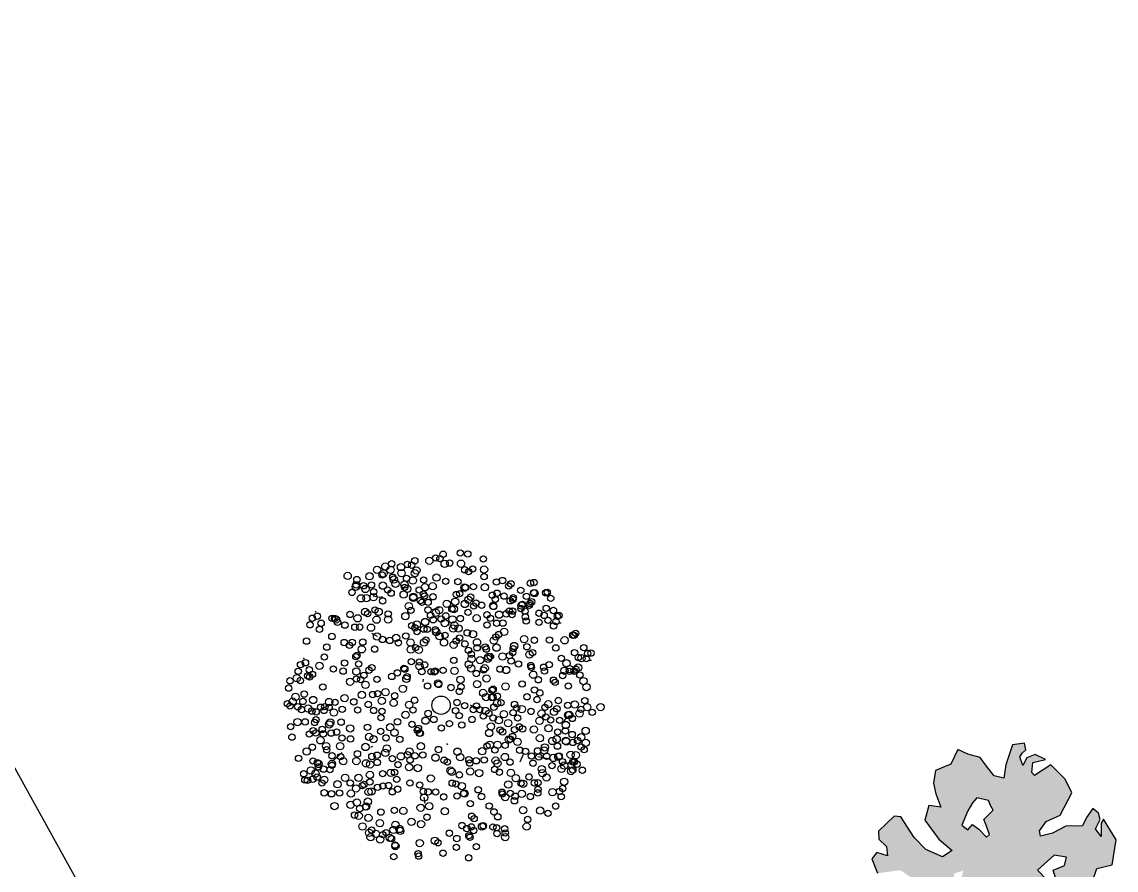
# Model space of a CAD drawing. Header units: millimetres. Extents: x 441061 to 442903, y 4515148 to 4515613.
# Drawn here: x 442528.986 to 442530.099, y 4515545.861 to 4515546.724 of the extents above; entities that cross this region are included whole.
import ezdxf

# ---------------------------------------------------------------- set-up
doc = ezdxf.new("R2010")
doc.units = ezdxf.units.MM
doc.linetypes.add('CONTINUA', pattern=[0])
doc.layers.add('01_piscinas', color=254, linetype='Continuous')

# ---------------------------------------------------------------- blocks, each defined once
blk = doc.blocks.new('A$C21391103')
at = {"layer": '01_piscinas'}
h = blk.add_hatch(dxfattribs=at)
h.set_pattern_fill('DOTS', color=256, scale=0.0396, style=0)
h.set_pattern_definition([(0, (-3278.492346, -2092.68829), (0.014597253, 0.029194506), [0, -0.029194506])])
h.paths.add_polyline_path([(134.9478, 82.1108), (134.9388, 82.1538), (134.9932, 82.2284), (135.109, 82.2804), (135.203, 82.4617), (135.148, 82.5737), (135.0335, 82.6895), (134.9002, 82.6046), (134.8768, 82.6282), (134.8855, 82.7096), (134.9893, 82.7343), (134.9044, 82.7752), (134.8382, 82.7462), (134.8033, 82.6858), (134.7791, 82.7554), (134.7992, 82.7857), (134.83, 82.811), (134.8188, 82.8675), (134.7208, 82.8538), (134.6654, 82.6899), (134.6502, 82.5812), (134.5698, 82.6006), (134.508, 82.68), (134.4567, 82.7489), (134.3576, 82.7758), (134.2752, 82.8141), (134.2191, 82.6961), (134.0924, 82.6438), (134.0773, 82.5406), (134.0956, 82.4545), (134.1371, 82.3448), (134.0402, 82.3582), (134.0057, 82.2409), (134.1212, 82.0846), (134.2285, 81.9929), (134.1505, 81.9419), (134.0149, 82.0003), (133.9187, 82.0977), (133.8119, 82.2678), (133.7579, 82.2718), (133.6284, 82.149), (133.6312, 82.0841), (133.6938, 82.0264), (133.7015, 81.9508), (133.6159, 81.9755), (133.5761, 81.9256), (133.6199, 81.8078), (133.8077, 81.8321), (133.9369, 81.7465), (133.7721, 81.6877), (133.66, 81.6601), (133.6084, 81.5883), (133.6721, 81.5576), (133.5756, 81.5143), (133.6565, 81.4381), (133.764, 81.4195), (133.7438, 81.3216), (133.7182, 81.291), (133.7851, 81.274), (133.9801, 81.3418), (134.0703, 81.3633), (134.0249, 81.2457), (133.8917, 81.0984), (133.9697, 81.0195), (133.9867, 81.0362), (133.9644, 81.087), (134.027, 81.0969), (134.0543, 81.0355), (134.0607, 80.9274), (134.1283, 80.8589), (134.1546, 80.9057), (134.1453, 80.9434), (134.2656, 80.9062), (134.3061, 80.9046), (134.3238, 81.0052), (134.3964, 81.0614), (134.3722, 81.1987), (134.3624, 81.3554), (134.4342, 81.26), (134.4667, 81.058), (134.3484, 80.8111), (134.3893, 80.7527), (134.4952, 80.7584), (134.5485, 80.806), (134.5858, 80.8585), (134.66, 80.8173), (134.7865, 80.7343), (134.8774, 80.7044), (134.9365, 80.6953), (134.9324, 80.7952), (134.8339, 80.9007), (134.8298, 80.933), (134.9282, 80.8899), (135.0344, 80.8388), (135.0977, 80.8649), (135.0919, 80.9216), (134.9811, 80.9942), (134.9866, 81.062), (134.9808, 81.1863), (134.8432, 81.3312), (134.9363, 81.3555), (135.2117, 81.1387), (135.3151, 81.1525), (135.4112, 81.185), (135.3427, 81.2994), (135.4003, 81.32), (135.4913, 81.3578), (135.5235, 81.6184), (135.4998, 81.6367), (135.3655, 81.7276), (135.4054, 81.8451), (135.5312, 81.8757), (135.5638, 82.0796), (135.4596, 82.2471), (135.442, 82.2141), (135.443, 82.1059), (135.3969, 82.1696), (135.4325, 82.2463), (135.421, 82.2974), (135.3738, 82.3339), (135.3222, 82.2621), (135.2896, 82.1936), (135.1541, 82.1897), (135.0463, 82.1352)])
h.paths.add_polyline_path([(134.534, 82.1237), (134.5088, 82.1027), (134.4457, 82.1657), (134.3953, 82.2035), (134.3575, 82.1615), (134.307, 82.1993), (134.3575, 82.3169), (134.3953, 82.3799), (134.4289, 82.4219), (134.5256, 82.4009), (134.5424, 82.3589), (134.5634, 82.3211), (134.4877, 82.2455), (134.5003, 82.2119)], flags=16)
h.paths.add_polyline_path([(134.9248, 81.8339), (135.0593, 81.9557), (135.1602, 81.9389), (135.1434, 81.8717), (135.0509, 81.8339), (135.0761, 81.7541), (135.0047, 81.6827), (135.0005, 81.7541)], flags=16)
h.paths.add_polyline_path([(134.3196, 81.8297), (134.2944, 81.7289), (134.3196, 81.6701), (134.3869, 81.7079), (134.3785, 81.6407), (134.3659, 81.6029), (134.265, 81.5357), (134.1599, 81.5945), (134.1221, 81.6407), (134.1767, 81.7037), (134.244, 81.7457), (134.244, 81.8045)], flags=16)
for p, q in [((123.1071, 88.9701, -0.0001), (130.592, 75.4459, 0)), ((129.5647, 84.1476), (129.5657, 84.1536)), ((129.5161, 84.0647), (129.5661, 84.0555)), ((129.5661, 84.0555), (129.5908, 84.0607)), ((129.5661, 84.0555), (129.5661, 84.0555)), ((130.6449, 84.0382), (130.6624, 84.0233)), ((129.0529, 83.9294), (129.0451, 83.9402)), ((130.0549, 83.9667), (129.9894, 83.9525)), ((130.6121, 83.9314), (130.6296, 83.9165)), ((129.1833, 83.8729), (129.1842, 83.8789)), ((129.218, 83.8803), (129.2102, 83.8911)), ((130.1316, 83.8249), (130.1345, 83.8441)), ((131.0324, 83.8456), (131.0458, 83.8454)), ((129.5511, 83.7339), (129.506, 83.7593)), ((128.957, 83.5504), (128.9492, 83.5613)), ((129.2374, 83.5771), (129.2374, 83.5771)), ((131.2798, 83.5429), (131.2932, 83.5427)), ((129.9238, 83.3647), (129.9253, 83.3876)), ((131.1421, 83.4395), (131.1554, 83.4393)), ((129.7779, 83.3248), (129.7913, 83.3247)), ((129.033, 83.1244), (129.0346, 83.1473)), ((129.1384, 83.1617), (129.1399, 83.1846)), ((130.3076, 83.1795), (130.3251, 83.1646)), ((129.51, 82.839), (129.4928, 82.8299)), ((130.1223, 82.8526), (130.1145, 82.8634)), ((134.7208, 82.8538), (134.6654, 82.6899)), ((134.8188, 82.8675), (134.7208, 82.8538)), ((134.83, 82.811), (134.8188, 82.8675)), ((129.2643, 82.7909), (129.1834, 82.7173)), ((130.7132, 82.7157), (130.7408, 82.7767)), ((130.8572, 82.7578), (130.9644, 82.7366)), ((134.2752, 82.8141), (134.2191, 82.6961)), ((134.3576, 82.7758), (134.2752, 82.8141)), ((134.4567, 82.7489), (134.3576, 82.7758)), ((134.7791, 82.7554), (134.7992, 82.7857)), ((134.8033, 82.6858), (134.7791, 82.7554)), ((134.7992, 82.7857), (134.83, 82.811)), ((134.9044, 82.7752), (134.8382, 82.7462)), ((134.9893, 82.7343), (134.9044, 82.7752)), ((134.2191, 82.6961), (134.0924, 82.6438)), ((134.508, 82.68), (134.4567, 82.7489)), ((134.5698, 82.6006), (134.508, 82.68)), ((134.6654, 82.6899), (134.6502, 82.5812)), ((134.8382, 82.7462), (134.8033, 82.6858)), ((134.8768, 82.6282), (134.8855, 82.7096)), ((134.8855, 82.7096), (134.9893, 82.7343)), ((135.0335, 82.6895), (134.9002, 82.6046)), ((135.148, 82.5737), (135.0335, 82.6895)), ((134.0924, 82.6438), (134.0773, 82.5406)), ((134.6502, 82.5812), (134.5698, 82.6006)), ((134.9002, 82.6046), (134.8768, 82.6282)), ((135.203, 82.4617), (135.148, 82.5737)), ((134.0773, 82.5406), (134.0956, 82.4545)), ((129.9287, 82.4268), (129.9352, 82.3754)), ((134.0956, 82.4545), (134.1371, 82.3448)), ((134.4289, 82.4219), (134.3953, 82.3799)), ((134.5256, 82.4009), (134.4289, 82.4219)), ((134.5424, 82.3589), (134.5256, 82.4009)), ((135.109, 82.2804), (135.203, 82.4617)), ((134.0402, 82.3582), (134.0057, 82.2409)), ((134.1371, 82.3448), (134.0402, 82.3582)), ((134.3575, 82.3169), (134.307, 82.1993)), ((134.3953, 82.3799), (134.3575, 82.3169)), ((134.4877, 82.2455), (134.5634, 82.3211)), ((134.5634, 82.3211), (134.5424, 82.3589)), ((135.3738, 82.3339), (135.3222, 82.2621)), ((135.421, 82.2974), (135.3738, 82.3339)), ((130.2415, 82.2681), (130.2415, 82.2681)), ((133.7579, 82.2718), (133.6284, 82.149)), ((133.8119, 82.2678), (133.7579, 82.2718)), ((133.9187, 82.0977), (133.8119, 82.2678)), ((134.0057, 82.2409), (134.1212, 82.0846)), ((134.5003, 82.2119), (134.4877, 82.2455)), ((134.9388, 82.1538), (134.9932, 82.2284)), ((134.9932, 82.2284), (135.109, 82.2804)), ((135.3222, 82.2621), (135.2896, 82.1936)), ((135.3969, 82.1696), (135.4325, 82.2463)), ((135.4325, 82.2463), (135.421, 82.2974)), ((135.4596, 82.2471), (135.442, 82.2141)), ((135.5638, 82.0796), (135.4596, 82.2471)), ((129.5883, 82.1914), (129.5829, 82.1886)), ((133.6284, 82.149), (133.6312, 82.0841)), ((134.307, 82.1993), (134.3575, 82.1615)), ((134.3575, 82.1615), (134.3953, 82.2035)), ((134.3953, 82.2035), (134.4457, 82.1657)), ((134.4457, 82.1657), (134.5088, 82.1027)), ((134.534, 82.1237), (134.5003, 82.2119)), ((134.9478, 82.1108), (134.9388, 82.1538)), ((135.0463, 82.1352), (134.9478, 82.1108)), ((135.1541, 82.1897), (135.0463, 82.1352)), ((135.2896, 82.1936), (135.1541, 82.1897)), ((135.443, 82.1059), (135.3969, 82.1696)), ((135.442, 82.2141), (135.443, 82.1059)), ((130.0361, 82.0485), (130.0307, 82.0457)), ((133.6312, 82.0841), (133.6938, 82.0264)), ((134.0149, 82.0003), (133.9187, 82.0977)), ((134.1212, 82.0846), (134.2285, 81.9929)), ((134.5088, 82.1027), (134.534, 82.1237)), ((135.5312, 81.8757), (135.5638, 82.0796)), ((133.6159, 81.9755), (133.5761, 81.9256)), ((133.7015, 81.9508), (133.6159, 81.9755)), ((133.6938, 82.0264), (133.7015, 81.9508)), ((134.1505, 81.9419), (134.0149, 82.0003)), ((134.2285, 81.9929), (134.1505, 81.9419)), ((135.0593, 81.9557), (134.9248, 81.8339)), ((135.1602, 81.9389), (135.0593, 81.9557)), ((133.5761, 81.9256), (133.6199, 81.8078)), ((135.0509, 81.8339), (135.1434, 81.8717)), ((135.1434, 81.8717), (135.1602, 81.9389)), ((135.4054, 81.8451), (135.5312, 81.8757)), ((134.9248, 81.8339), (135.0005, 81.7541)), ((135.0761, 81.7541), (135.0509, 81.8339)), ((135.3655, 81.7276), (135.4054, 81.8451))]:
    blk.add_line(p, q, dxfattribs=at)
blk.add_lwpolyline([(131.1127, 83.0902), (131.0756, 83.0555), (131.0756, 83.0555), (131.0651, 83.0326)], dxfattribs=at)
for centre, radius in [((129.8549, 84.3511), 0.0258), ((129.973, 84.3513), 0.0297), ((130.0247, 84.3739), 0.0258), ((130.0592, 84.3681), 0.0258), ((130.0854, 84.4041), 0.0258), ((130.098, 84.3257), 0.0297), ((130.138, 84.332), 0.0258), ((130.225, 84.4138), 0.0258), ((130.2309, 84.3272), 0.0297), ((130.2864, 84.4063), 0.0258), ((130.4126, 84.3654), 0.0258), ((129.5473, 84.2767), 0.0297), ((129.5998, 84.247), 0.0297), ((129.6149, 84.3035), 0.0297), ((129.6572, 84.2773), 0.0297), ((129.6666, 84.3261), 0.0258), ((129.7424, 84.2984), 0.0297), ((129.7459, 84.2498), 0.0297), ((129.7941, 84.3209), 0.0258), ((129.8287, 84.3151), 0.0258), ((129.8558, 84.2505), 0.0297), ((129.8675, 84.2728), 0.0297), ((130.2607, 84.2775), 0.0258), ((130.2926, 84.2627), 0.0258), ((130.3256, 84.2836), 0.0258), ((130.4186, 84.2789), 0.0297), ((129.3082, 84.2275), 0.0297), ((129.3772, 84.1548), 0.0258), ((129.3829, 84.1978), 0.0258), ((129.4858, 84.2245), 0.0297), ((129.5019, 84.1532), 0.0258), ((129.5889, 84.235), 0.0258), ((129.5949, 84.1485), 0.0297), ((129.6745, 84.2173), 0.0258), ((129.6843, 84.1976), 0.0297), ((129.6982, 84.1642), 0.0297), ((129.7706, 84.1571), 0.0297), ((129.7875, 84.2081), 0.0258), ((129.8389, 84.1908), 0.0297), ((129.9269, 84.1943), 0.0258), ((130.0313, 84.2137), 0.0297), ((130.106, 84.184), 0.0258), ((130.2056, 84.1808), 0.0258), ((130.4189, 84.2218), 0.0258), ((130.5193, 84.1776), 0.0258), ((130.5692, 84.1903), 0.0258), ((130.6369, 84.163), 0.0258), ((130.7964, 84.168), 0.0258), ((130.8243, 84.1738), 0.0258), ((129.343, 84.0933), 0.0258), ((129.3741, 84.1396), 0.0297), ((129.4369, 84.1471), 0.0258), ((129.4527, 84.1211), 0.0297), ((129.5197, 84.0981), 0.0258), ((129.6346, 84.1128), 0.0258), ((129.6621, 84.0874), 0.0258), ((129.7641, 84.0763), 0.0297), ((129.7728, 84.1345), 0.0258), ((129.7934, 84.1216), 0.0297), ((129.8427, 84.0579), 0.0297), ((129.8904, 84.1133), 0.0258), ((129.9246, 84.0801), 0.0258), ((129.9372, 84.135), 0.0297), ((129.934, 84.0648), 0.0258), ((130.0001, 84.1435), 0.0297), ((130.1924, 84.0759), 0.0258), ((130.2202, 84.0827), 0.0258), ((130.2584, 84.1322), 0.0297), ((130.2669, 84.1339), 0.0258), ((130.3319, 84.14), 0.0258), ((130.4248, 84.1353), 0.0297), ((130.4865, 84.0707), 0.0258), ((130.5241, 84.087), 0.0258), ((130.5811, 84.0632), 0.0258), ((130.619, 84.1461), 0.0258), ((130.7172, 84.1099), 0.0258), ((130.7636, 84.0612), 0.0258), ((130.8233, 84.0917), 0.0258), ((130.8302, 84.0873), 0.0297), ((130.9198, 84.09), 0.0258), ((130.9338, 84.0946), 0.0258), ((129.4164, 84.0451), 0.0297), ((129.4609, 84.047), 0.0297), ((129.5184, 84.0542), 0.0297), ((129.5931, 84.0245), 0.0258), ((129.8064, 83.9819), 0.0297), ((129.8422, 84.0498), 0.0297), ((129.9008, 84.0273), 0.0258), ((129.9127, 84.0133), 0.0258), ((129.9633, 84.0122), 0.0258), ((130.003, 84.0578), 0.0258), ((130.1147, 84.0005), 0.0297), ((130.1836, 84.0177), 0.0297), ((130.2622, 83.9993), 0.0297), ((130.2908, 84.0339), 0.0297), ((130.3099, 84.0547), 0.0258), ((130.3345, 83.9828), 0.0258), ((130.3535, 84.0062), 0.0258), ((130.3995, 83.9889), 0.0258), ((130.4924, 83.9842), 0.0297), ((130.4954, 83.979), 0.0258), ((130.5107, 84.0376), 0.0258), ((130.6312, 84.0252), 0.0258), ((130.6531, 84.0357), 0.0258), ((130.6564, 84.0495), 0.0258), ((130.7228, 83.9867), 0.0297), ((130.7307, 83.996), 0.0258), ((130.7874, 83.9889), 0.0258), ((130.7925, 84.0033), 0.0258), ((130.8052, 84.0169), 0.0258), ((130.9614, 84.0458), 0.0258), ((129.0202, 83.8837), 0.0258), ((129.0606, 83.8997), 0.0258), ((129.1811, 83.8823), 0.0258), ((129.3272, 83.9141), 0.0258), ((129.3892, 83.8825), 0.0297), ((129.4508, 83.9346), 0.0297), ((129.4705, 83.9198), 0.0258), ((129.5313, 83.95), 0.0258), ((129.5607, 83.9353), 0.0297), ((129.6383, 83.9172), 0.0258), ((129.7778, 83.8999), 0.0297), ((129.8225, 83.9469), 0.0258), ((129.9616, 83.9513), 0.0258), ((129.9826, 83.9072), 0.0258), ((130.0263, 83.927), 0.0297), ((130.0531, 83.9484), 0.0297), ((130.1071, 83.9022), 0.0258), ((130.1563, 83.9589), 0.0258), ((130.1731, 83.9585), 0.0297), ((130.2879, 83.9315), 0.0258), ((130.3584, 83.8827), 0.0297), ((130.4428, 83.9114), 0.0258), ((130.4707, 83.8821), 0.0258), ((130.5412, 83.9124), 0.0297), ((130.5984, 83.9184), 0.0258), ((130.6236, 83.9427), 0.0258), ((130.6465, 83.9136), 0.0258), ((130.6509, 83.9409), 0.0258), ((130.7189, 83.9623), 0.0258), ((130.7514, 83.941), 0.0258), ((130.7546, 83.8948), 0.0258), ((130.8652, 83.9238), 0.0258), ((130.9074, 83.9061), 0.0258), ((130.9242, 83.9637), 0.0258), ((130.9831, 83.9462), 0.0258), ((131.0151, 83.8991), 0.0258), ((131.0274, 83.9051), 0.0258), ((129.0014, 83.8298), 0.0258), ((129.0787, 83.7929), 0.0258), ((129.0921, 83.8424), 0.0258), ((129.2022, 83.8809), 0.0258), ((129.2134, 83.8738), 0.0297), ((129.2257, 83.8506), 0.0258), ((129.2858, 83.827), 0.0258), ((129.3669, 83.8101), 0.0258), ((129.4054, 83.8111), 0.0258), ((129.4983, 83.8064), 0.0297), ((129.5439, 83.8717), 0.0297), ((129.6371, 83.8733), 0.0297), ((129.8293, 83.8224), 0.0258), ((129.8562, 83.8051), 0.0258), ((129.8715, 83.8328), 0.0297), ((129.9279, 83.7946), 0.0258), ((129.939, 83.8526), 0.0297), ((129.9557, 83.7931), 0.0258), ((130.0043, 83.8709), 0.0258), ((130.0693, 83.877), 0.0258), ((130.0984, 83.844), 0.0297), ((130.1622, 83.8723), 0.0297), ((130.1672, 83.8003), 0.0297), ((130.177, 83.8256), 0.0297), ((130.211, 83.8005), 0.0297), ((130.2247, 83.881), 0.0258), ((130.4427, 83.8279), 0.0258), ((130.521, 83.8426), 0.0258), ((130.5717, 83.8433), 0.0258), ((130.7614, 83.861), 0.0258), ((130.8663, 83.8495), 0.0258), ((130.9392, 83.8659), 0.0258), ((130.9839, 83.8211), 0.0258), ((131.004, 83.8571), 0.0258), ((129.1799, 83.735), 0.0258), ((129.5471, 83.7346), 0.0297), ((129.5915, 83.7102), 0.0258), ((129.7035, 83.7228), 0.0297), ((129.7816, 83.7383), 0.0258), ((129.8729, 83.7739), 0.0258), ((129.9455, 83.7063), 0.0258), ((130.0218, 83.7886), 0.0258), ((130.0282, 83.7709), 0.0297), ((130.0552, 83.7365), 0.0297), ((130.1012, 83.744), 0.0258), ((130.2187, 83.7228), 0.0258), ((130.2815, 83.764), 0.0258), ((130.3285, 83.7531), 0.0297), ((130.4978, 83.7025), 0.0297), ((130.514, 83.7304), 0.0258), ((130.5379, 83.7505), 0.0258), ((130.5823, 83.7728), 0.0297), ((130.7449, 83.7132), 0.0297), ((130.8282, 83.7042), 0.0258), ((130.951, 83.7058), 0.0258), ((131.0742, 83.7036), 0.0297), ((131.1405, 83.7451), 0.0258), ((131.1515, 83.7443), 0.0258), ((131.1647, 83.7602), 0.0258), ((128.9734, 83.6971), 0.0258), ((129.1385, 83.6479), 0.0258), ((129.2799, 83.6857), 0.0258), ((129.3233, 83.6624), 0.0258), ((129.345, 83.6859), 0.0258), ((129.4229, 83.6302), 0.0297), ((129.4316, 83.6885), 0.0258), ((129.5274, 83.6317), 0.0258), ((129.6512, 83.7025), 0.0258), ((129.7213, 83.6836), 0.0258), ((129.8196, 83.6854), 0.0297), ((129.8231, 83.6289), 0.0297), ((129.8612, 83.6437), 0.0258), ((129.888, 83.6255), 0.0297), ((129.9295, 83.686), 0.0297), ((130.0925, 83.6858), 0.0297), ((130.1711, 83.6674), 0.0297), ((130.1913, 83.6976), 0.0258), ((130.2623, 83.6743), 0.0258), ((130.2917, 83.6217), 0.0258), ((130.361, 83.6871), 0.0297), ((130.362, 83.6425), 0.0258), ((130.427, 83.6486), 0.0258), ((130.4368, 83.632), 0.0258), ((130.5199, 83.6439), 0.0297), ((130.6561, 83.636), 0.0258), ((130.6638, 83.6573), 0.0297), ((130.7668, 83.6511), 0.0258), ((131.0027, 83.6417), 0.0258), ((131.2305, 83.6436), 0.0258), ((129.1178, 83.5683), 0.0258), ((129.375, 83.5705), 0.0258), ((129.3847, 83.5819), 0.0258), ((129.8264, 83.5299), 0.0258), ((129.8914, 83.5265), 0.0258), ((130.172, 83.5411), 0.0258), ((130.3167, 83.5529), 0.0297), ((130.3154, 83.5912), 0.0258), ((130.3859, 83.5424), 0.0297), ((130.4494, 83.5537), 0.0297), ((130.4535, 83.5683), 0.0297), ((130.4703, 83.5711), 0.0258), ((130.5687, 83.5721), 0.0297), ((130.6259, 83.5781), 0.0258), ((130.6392, 83.5356), 0.0258), ((130.6511, 83.6024), 0.0258), ((130.7876, 83.5879), 0.0297), ((130.8132, 83.6024), 0.0258), ((131.048, 83.5567), 0.0258), ((131.1548, 83.6034), 0.0258), ((131.1865, 83.5632), 0.0258), ((131.2115, 83.5587), 0.0297), ((131.2514, 83.5544), 0.0258), ((131.2625, 83.5964), 0.0258), ((131.2888, 83.5993), 0.0258), ((128.9056, 83.4509), 0.0258), ((128.9244, 83.5047), 0.0258), ((128.9647, 83.5207), 0.0258), ((128.9963, 83.4634), 0.0258), ((129.0782, 83.4957), 0.0297), ((129.1922, 83.4705), 0.0258), ((129.2714, 83.4528), 0.0258), ((129.2829, 83.5191), 0.0258), ((129.3787, 83.4499), 0.0297), ((129.3982, 83.5111), 0.0258), ((129.4818, 83.4604), 0.0258), ((129.5054, 83.4811), 0.0258), ((129.7126, 83.4384), 0.0258), ((129.7661, 83.4752), 0.0258), ((129.7733, 83.4686), 0.0258), ((129.8919, 83.4926), 0.0297), ((129.912, 83.449), 0.0258), ((129.9348, 83.5033), 0.0258), ((129.9863, 83.4488), 0.0258), ((130.0125, 83.4469), 0.0258), ((130.0201, 83.4532), 0.0258), ((130.085, 83.4593), 0.0258), ((130.178, 83.4546), 0.0297), ((130.2939, 83.5074), 0.0297), ((130.3139, 83.475), 0.0297), ((130.4145, 83.4617), 0.0258), ((130.4237, 83.4757), 0.0297), ((130.549, 83.4692), 0.0258), ((130.5981, 83.462), 0.0297), ((130.6988, 83.5107), 0.0258), ((130.7997, 83.4979), 0.0258), ((130.8031, 83.4833), 0.0258), ((130.9043, 83.4846), 0.0258), ((130.9103, 83.4533), 0.0258), ((130.9489, 83.5057), 0.0258), ((131.0729, 83.456), 0.0297), ((131.0902, 83.5167), 0.0297), ((131.1158, 83.4681), 0.0297), ((131.1136, 83.451), 0.0258), ((131.152, 83.4519), 0.0258), ((131.1657, 83.468), 0.0258), ((131.1845, 83.4816), 0.0297), ((128.8385, 83.3742), 0.0258), ((128.8951, 83.3956), 0.0297), ((128.9227, 83.3758), 0.0258), ((128.9829, 83.414), 0.0258), ((128.9983, 83.4061), 0.0258), ((129.0219, 83.4267), 0.0258), ((129.3278, 83.3663), 0.0297), ((129.3795, 83.3889), 0.0258), ((129.414, 83.3831), 0.0258), ((129.4402, 83.419), 0.0258), ((129.5473, 83.3862), 0.0258), ((129.6675, 83.4093), 0.0258), ((129.7859, 83.3903), 0.0297), ((129.7922, 83.4076), 0.0258), ((130.044, 83.3531), 0.0297), ((130.2268, 83.3828), 0.0297), ((130.3555, 83.4333), 0.0258), ((130.3614, 83.3468), 0.0297), ((130.4395, 83.393), 0.0297), ((130.7287, 83.348), 0.0258), ((130.8192, 83.4238), 0.0297), ((130.8608, 83.3821), 0.0258), ((130.9841, 83.3788), 0.0258), ((130.997, 83.3617), 0.0258), ((131.0589, 83.4167), 0.0258), ((131.1982, 83.4209), 0.0258), ((131.2275, 83.3717), 0.0297), ((128.8277, 83.3144), 0.0258), ((128.9546, 83.2658), 0.0258), ((129.106, 83.3235), 0.0258), ((129.4242, 83.2588), 0.0297), ((129.4528, 83.3407), 0.0297), ((129.5123, 83.2623), 0.0258), ((129.552, 83.2699), 0.0258), ((129.6167, 83.2817), 0.0297), ((129.7573, 83.3083), 0.0297), ((129.9587, 83.3318), 0.0258), ((130.0494, 83.3443), 0.0258), ((130.1497, 83.3193), 0.0258), ((130.2172, 83.2876), 0.0258), ((130.2304, 83.3253), 0.0258), ((130.4102, 83.275), 0.0297), ((130.4836, 83.2973), 0.0258), ((130.4926, 83.3053), 0.0258), ((130.5933, 83.3275), 0.0297), ((130.8287, 83.2987), 0.0258), ((130.8721, 83.2755), 0.0258), ((131.1042, 83.3317), 0.0258), ((131.253, 83.3231), 0.0297), ((128.8172, 83.1878), 0.0258), ((128.8385, 83.1689), 0.0258), ((128.8606, 83.2045), 0.0297), ((128.8832, 83.2441), 0.0297), ((128.9439, 83.2061), 0.0258), ((129.028, 83.2177), 0.0297), ((129.157, 83.2013), 0.0297), ((129.2052, 83.1989), 0.0258), ((129.2836, 83.2321), 0.0297), ((129.3582, 83.2025), 0.0258), ((129.4758, 83.1813), 0.0258), ((129.5855, 83.2115), 0.0297), ((129.6826, 83.1938), 0.0297), ((129.6913, 83.252), 0.0258), ((129.8085, 83.1787), 0.0297), ((129.8526, 83.2158), 0.0258), ((130.069, 83.1754), 0.0747), ((130.069, 83.1754), 0.0747), ((130.1978, 83.1969), 0.0258), ((130.2604, 83.171), 0.0258), ((130.3569, 83.1693), 0.0258), ((130.4359, 83.2418), 0.0297), ((130.4806, 83.2385), 0.0258), ((130.4903, 83.2403), 0.0258), ((130.5252, 83.192), 0.0297), ((130.5272, 83.2487), 0.0258), ((130.5565, 83.1961), 0.0258), ((130.6666, 83.1813), 0.0258), ((130.7684, 83.244), 0.0258), ((130.8493, 83.2212), 0.0258), ((130.9411, 83.1828), 0.0297), ((131.0235, 83.2131), 0.0258), ((131.1002, 83.1744), 0.0258), ((131.1564, 83.182), 0.0297), ((131.2388, 83.2123), 0.0258), ((128.9022, 83.1628), 0.0258), ((128.9324, 83.1398), 0.0258), ((128.9856, 83.1485), 0.0297), ((129.0171, 83.1269), 0.0258), ((129.0516, 83.1211), 0.0258), ((129.0888, 83.159), 0.0258), ((129.1151, 83.1325), 0.0258), ((129.1224, 83.1641), 0.0258), ((129.157, 83.1584), 0.0258), ((129.1958, 83.116), 0.0297), ((129.264, 83.1413), 0.0258), ((129.3895, 83.1365), 0.0258), ((129.5194, 83.1327), 0.0258), ((129.5883, 83.1258), 0.0258), ((129.7799, 83.0967), 0.0297), ((129.8397, 83.1361), 0.0258), ((129.9633, 83.1079), 0.0258), ((130.1863, 83.1306), 0.0258), ((130.2165, 83.0907), 0.0258), ((130.3314, 83.1404), 0.0258), ((130.3824, 83.1387), 0.0258), ((130.4124, 83.0881), 0.0258), ((130.4294, 83.129), 0.0297), ((130.4569, 83.1091), 0.0258), ((130.4983, 83.1593), 0.0258), ((130.5798, 83.103), 0.0297), ((130.6551, 83.115), 0.0258), ((130.6844, 83.1522), 0.0258), ((130.7264, 83.1432), 0.0297), ((130.8002, 83.1248), 0.0258), ((130.8869, 83.107), 0.0297), ((130.9148, 83.1578), 0.0258), ((130.9214, 83.0798), 0.0258), ((130.9878, 83.1217), 0.0297), ((131.0115, 83.1463), 0.0258), ((131.1029, 83.0946), 0.0297), ((131.1128, 83.0961), 0.0297), ((131.1958, 83.1075), 0.0297), ((131.2072, 83.1416), 0.0258), ((131.2574, 83.1597), 0.0297), ((131.299, 83.118), 0.0258), ((131.3673, 83.1603), 0.0297), ((128.8444, 83.0007), 0.0258), ((128.8998, 83.0384), 0.0297), ((128.9618, 83.0394), 0.0258), ((129.0393, 83.0348), 0.0258), ((129.051, 83.0583), 0.0258), ((129.1579, 83.0193), 0.0297), ((129.1672, 83.034), 0.0297), ((129.2553, 83.0375), 0.0258), ((129.3285, 82.9868), 0.0297), ((129.4697, 82.9956), 0.0258), ((129.5796, 83.0736), 0.0258), ((129.6543, 82.9956), 0.0297), ((129.7139, 83.0404), 0.0258), ((129.8315, 83.0193), 0.0258), ((129.9412, 83.0495), 0.0297), ((130.0097, 83.0592), 0.0258), ((130.1366, 83.025), 0.0258), ((130.2372, 83.0146), 0.0258), ((130.3208, 83.0593), 0.0258), ((130.4747, 83.0031), 0.0297), ((130.4925, 83.0707), 0.0258), ((130.5385, 83.0529), 0.0297), ((130.6154, 83.0298), 0.0297), ((130.6924, 83.0712), 0.0258), ((130.7061, 82.999), 0.0258), ((130.87, 83.0481), 0.0297), ((130.9435, 82.9875), 0.0297), ((130.9613, 83.055), 0.0258), ((131.0346, 83.0523), 0.0258), ((131.0842, 83.0141), 0.0297), ((131.1374, 83.0675), 0.0258), ((128.8544, 82.9156), 0.0258), ((128.9958, 82.9405), 0.0258), ((129.0274, 82.968), 0.0258), ((129.0493, 82.9496), 0.0258), ((129.1012, 82.9778), 0.0258), ((129.109, 82.9419), 0.0258), ((129.174, 82.948), 0.0258), ((129.2187, 82.9566), 0.0258), ((129.2623, 82.908), 0.0258), ((129.4823, 82.9173), 0.0297), ((129.5176, 82.8993), 0.0297), ((129.5767, 82.9628), 0.0258), ((129.6208, 82.9098), 0.0258), ((129.6891, 82.9521), 0.0297), ((129.8751, 82.9707), 0.0258), ((129.8847, 82.9856), 0.0258), ((129.8928, 82.9478), 0.0258), ((129.8986, 82.9462), 0.0258), ((130.071, 82.9896), 0.0258), ((130.4605, 82.9493), 0.0297), ((130.5494, 82.9735), 0.0258), ((130.5691, 82.9586), 0.0258), ((130.6506, 82.9202), 0.0258), ((130.6666, 82.9767), 0.0258), ((130.7316, 82.9828), 0.0258), ((130.8245, 82.9781), 0.0297), ((130.8734, 82.9063), 0.0297), ((131.0095, 82.8996), 0.0297), ((131.0182, 82.9579), 0.0258), ((131.0808, 82.9663), 0.0258), ((131.1357, 82.9367), 0.0258), ((131.2093, 82.9144), 0.0297), ((131.2455, 82.9669), 0.0297), ((129.02, 82.8335), 0.0258), ((129.0861, 82.8897), 0.0297), ((129.133, 82.8418), 0.0297), ((129.2473, 82.8425), 0.0297), ((129.3313, 82.901), 0.0258), ((129.4537, 82.8354), 0.0297), ((129.6267, 82.8232), 0.0297), ((129.7327, 82.8976), 0.0258), ((129.9039, 82.8412), 0.0297), ((130.0473, 82.8148), 0.0258), ((130.4423, 82.8428), 0.0258), ((130.4651, 82.8528), 0.0297), ((130.5281, 82.8525), 0.0297), ((130.5898, 82.8484), 0.0258), ((130.6192, 82.8968), 0.0297), ((130.6328, 82.8988), 0.0258), ((130.6905, 82.8767), 0.0297), ((130.9128, 82.8319), 0.0297), ((130.9743, 82.8841), 0.0297), ((131.0159, 82.8424), 0.0258), ((131.0842, 82.8847), 0.0297), ((131.0881, 82.8812), 0.0297), ((131.1411, 82.8721), 0.0258), ((131.1793, 82.8881), 0.0258), ((131.2087, 82.8355), 0.0258), ((131.2331, 82.8137), 0.0258), ((131.2458, 82.8686), 0.0297), ((128.9084, 82.743), 0.0258), ((128.9744, 82.7992), 0.0297), ((129.1376, 82.8123), 0.0258), ((129.1812, 82.7637), 0.0258), ((129.2502, 82.7567), 0.0258), ((129.2725, 82.7203), 0.0297), ((129.379, 82.7208), 0.0297), ((129.3877, 82.7791), 0.0258), ((129.5052, 82.7579), 0.0258), ((129.548, 82.7687), 0.0258), ((129.615, 82.7881), 0.0297), ((129.6716, 82.7406), 0.0258), ((129.742, 82.7593), 0.0297), ((129.7954, 82.7715), 0.0258), ((129.8108, 82.7991), 0.0297), ((129.8166, 82.7296), 0.0258), ((129.8551, 82.7638), 0.0258), ((129.9201, 82.7699), 0.0258), ((130.0232, 82.7483), 0.0297), ((130.0934, 82.7275), 0.0258), ((130.2019, 82.7972), 0.0297), ((130.2249, 82.7517), 0.0297), ((130.295, 82.7309), 0.0258), ((130.4035, 82.8006), 0.0297), ((130.4197, 82.7292), 0.0258), ((130.5067, 82.8111), 0.0258), ((130.5126, 82.7245), 0.0297), ((130.5887, 82.7538), 0.0297), ((130.7084, 82.8092), 0.0258), ((130.7563, 82.7998), 0.0258), ((130.8043, 82.7622), 0.0258), ((130.8537, 82.8034), 0.0258), ((130.864, 82.7544), 0.0258), ((130.9089, 82.8065), 0.0297), ((130.9289, 82.7605), 0.0258), ((130.9824, 82.7459), 0.0297), ((131.0219, 82.7558), 0.0297), ((131.0295, 82.7608), 0.0258), ((131.1231, 82.7725), 0.0297), ((131.1657, 82.7693), 0.0297), ((129.0086, 82.6446), 0.0297), ((129.026, 82.7218), 0.0258), ((129.0624, 82.7077), 0.0258), ((129.0702, 82.6968), 0.0297), ((129.0696, 82.6732), 0.0258), ((129.1118, 82.6551), 0.0258), ((129.164, 82.6507), 0.0258), ((129.1801, 82.6974), 0.0297), ((129.18, 82.6865), 0.0258), ((129.4576, 82.7024), 0.0297), ((129.4907, 82.6936), 0.0297), ((129.5488, 82.7093), 0.0258), ((129.718, 82.6919), 0.0258), ((129.8079, 82.6714), 0.0297), ((129.8791, 82.6637), 0.0297), ((130.1202, 82.7136), 0.0258), ((130.1464, 82.6446), 0.0297), ((130.1558, 82.6326), 0.0297), ((130.301, 82.7037), 0.0258), ((130.3063, 82.6362), 0.0297), ((130.3547, 82.7231), 0.0258), ((130.505, 82.6526), 0.0258), ((130.5271, 82.7016), 0.0297), ((130.6303, 82.7121), 0.0258), ((130.8173, 82.7032), 0.0258), ((130.8879, 82.6544), 0.0297), ((130.9722, 82.683), 0.0258), ((131.0483, 82.658), 0.0297), ((131.0571, 82.7162), 0.0258), ((131.0707, 82.684), 0.0297), ((131.1269, 82.6395), 0.0297), ((131.1278, 82.69), 0.0258), ((131.1404, 82.7131), 0.0258), ((131.1411, 82.6475), 0.0258), ((131.1531, 82.7143), 0.0258), ((131.1746, 82.695), 0.0258), ((131.2182, 82.6465), 0.0258), ((128.9508, 82.6172), 0.0258), ((128.9598, 82.5671), 0.0258), ((128.9813, 82.5634), 0.0258), ((129.0248, 82.5732), 0.0258), ((129.0473, 82.6197), 0.0297), ((129.0597, 82.59), 0.0258), ((129.1177, 82.5685), 0.0297), ((129.2875, 82.5841), 0.0297), ((129.3974, 82.5848), 0.0297), ((129.4898, 82.6077), 0.0297), ((129.489, 82.5509), 0.0258), ((129.593, 82.6182), 0.0258), ((129.6586, 82.6254), 0.0297), ((129.6899, 82.6295), 0.0258), ((129.7078, 82.5727), 0.0258), ((129.9843, 82.5798), 0.0297), ((130.2168, 82.6081), 0.0258), ((130.3787, 82.6231), 0.0297), ((130.5433, 82.6303), 0.0258), ((130.6362, 82.6256), 0.0297), ((130.6775, 82.5819), 0.0297), ((130.7847, 82.5918), 0.0258), ((130.8574, 82.5453), 0.0258), ((130.8944, 82.622), 0.0297), ((130.9257, 82.5876), 0.0297), ((131.071, 82.5525), 0.0297), ((129.0988, 82.5422), 0.0258), ((129.1174, 82.4622), 0.0258), ((129.2259, 82.5319), 0.0297), ((129.2421, 82.4606), 0.0258), ((129.3291, 82.5424), 0.0258), ((129.335, 82.4559), 0.0297), ((129.3766, 82.4982), 0.0297), ((129.4282, 82.5207), 0.0258), ((129.441, 82.5302), 0.0258), ((129.4789, 82.4693), 0.0297), ((129.5016, 82.4726), 0.0297), ((129.5513, 82.5065), 0.0258), ((129.5961, 82.5181), 0.0258), ((129.6413, 82.5213), 0.0258), ((129.6713, 82.4707), 0.0258), ((129.7158, 82.4917), 0.0258), ((129.815, 82.5427), 0.0258), ((129.8944, 82.526), 0.0258), ((129.9237, 82.4734), 0.0258), ((129.9634, 82.4698), 0.0258), ((130.025, 82.4686), 0.0258), ((130.1591, 82.5406), 0.0258), ((130.1897, 82.534), 0.0258), ((130.2372, 82.5172), 0.0297), ((130.2519, 82.4564), 0.0258), ((130.2596, 82.4573), 0.0297), ((130.3708, 82.4868), 0.0258), ((130.5645, 82.4675), 0.0258), ((130.6159, 82.5297), 0.0297), ((130.6321, 82.4584), 0.0258), ((130.7191, 82.5402), 0.0258), ((130.725, 82.4537), 0.0297), ((130.737, 82.5363), 0.0297), ((130.8283, 82.5432), 0.0258), ((130.8559, 82.462), 0.0258), ((130.8576, 82.4906), 0.0258), ((130.976, 82.4672), 0.0297), ((131.0331, 82.4732), 0.0258), ((131.0583, 82.4975), 0.0258), ((129.1771, 82.4545), 0.0258), ((129.3323, 82.364), 0.0297), ((129.3839, 82.3841), 0.0297), ((129.473, 82.3906), 0.0297), ((129.9306, 82.4232), 0.0297), ((130.0895, 82.4296), 0.0258), ((130.1988, 82.4366), 0.0258), ((130.3063, 82.3739), 0.0258), ((130.3977, 82.432), 0.0258), ((130.5671, 82.4523), 0.0258), ((130.5912, 82.4273), 0.0297), ((130.6659, 82.3976), 0.0258), ((130.6716, 82.4346), 0.0258), ((130.7952, 82.4319), 0.0258), ((131.0464, 82.4307), 0.0258), ((129.201, 82.3544), 0.0297), ((129.3642, 82.2811), 0.0258), ((129.3983, 82.2761), 0.0297), ((129.407, 82.3343), 0.0258), ((129.458, 82.3512), 0.0297), ((129.4543, 82.3476), 0.0258), ((129.5786, 82.3055), 0.0258), ((129.6876, 82.3192), 0.0258), ((129.7613, 82.3146), 0.0297), ((129.902, 82.3412), 0.0297), ((129.9726, 82.3526), 0.0297), ((130.0987, 82.3123), 0.0297), ((130.4607, 82.3545), 0.0258), ((130.4988, 82.3072), 0.0258), ((130.7358, 82.321), 0.0297), ((130.8753, 82.3176), 0.0297), ((130.9386, 82.2955), 0.0258), ((131.001, 82.3543), 0.0258), ((129.429, 82.1885), 0.0297), ((129.4769, 82.2577), 0.0297), ((129.5696, 82.2151), 0.0297), ((129.6967, 82.2019), 0.0297), ((129.8272, 82.2267), 0.0297), ((129.9058, 82.2082), 0.0297), ((129.9535, 82.2637), 0.0258), ((130.2388, 82.1963), 0.0258), ((130.3183, 82.272), 0.0258), ((130.3376, 82.2522), 0.0258), ((130.4017, 82.1887), 0.0297), ((130.4125, 82.194), 0.0258), ((130.5305, 82.2671), 0.0258), ((130.7652, 82.1872), 0.0297), ((130.7739, 82.2455), 0.0258), ((129.4828, 82.1362), 0.0297), ((129.4949, 82.1006), 0.0297), ((129.5036, 82.1588), 0.0258), ((129.537, 82.1279), 0.0297), ((129.594, 82.1221), 0.0258), ((129.6212, 82.1376), 0.0258), ((129.6508, 82.0969), 0.0297), ((129.6809, 82.1602), 0.0297), ((129.7309, 82.1679), 0.0297), ((129.7352, 82.1519), 0.0297), ((130.1359, 82.1335), 0.0258), ((130.2779, 82.1714), 0.0258), ((130.2948, 82.114), 0.0258), ((130.3035, 82.1013), 0.0258), ((130.3143, 82.1848), 0.0258), ((130.3344, 82.1553), 0.0258), ((130.4906, 82.1845), 0.0258), ((130.5213, 82.1779), 0.0258), ((130.5244, 82.1312), 0.0258), ((130.5866, 82.1694), 0.0258), ((130.5911, 82.1012), 0.0297), ((130.5906, 82.1352), 0.0258), ((129.5735, 82.0822), 0.0297), ((129.6648, 82.0891), 0.0258), ((129.6968, 82.0294), 0.0297), ((129.6941, 82.0365), 0.0258), ((129.895, 82.0534), 0.0297), ((130.0174, 82.0722), 0.0297), ((130.0431, 82.0559), 0.0258), ((130.1932, 82.0191), 0.0258), ((130.1963, 82.0902), 0.0258), ((130.3561, 82.0239), 0.0258), ((129.6834, 81.9431), 0.0258), ((129.8816, 81.9671), 0.0258), ((129.8865, 81.947), 0.0258), ((130.0847, 81.971), 0.0258), ((130.2926, 81.9334), 0.0258)]:
    blk.add_circle(centre, radius, dxfattribs=at)

msp = doc.modelspace()

# ---------------------------------------------------------------- block references
at = {"layer": '01_piscinas', "color": 6, "linetype": 'CONTINUA', "xscale": 0.125, "yscale": 0.125, "zscale": 0.125}
msp.add_blockref('A$C21391103', (442513.1537, 4515535.6321), dxfattribs=at)

doc.saveas('drawing.dxf')
